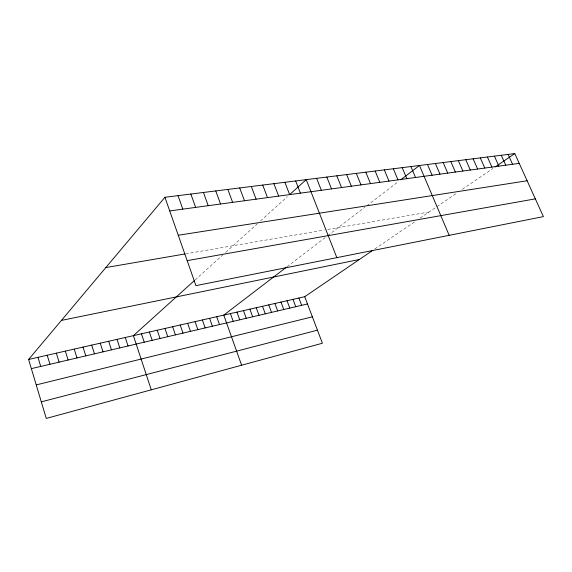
<?xml version="1.0" encoding="UTF-8"?>
<svg xmlns="http://www.w3.org/2000/svg" width="572" height="572" viewBox="0 0 572 572"><rect width="100%" height="100%" fill="white"/><g stroke="black" fill="none" stroke-linecap="round" stroke-linejoin="round"><path stroke-width="0.43" stroke-dasharray="2.86 2.15" d="M195.159 279.901L222.672 255.062M225.683 252.345L257.443 223.681M260.453 220.956L287.308 196.718M287.115 266.681L325.146 237.602M327.835 235.55L364.872 207.236M366.859 205.713L398.67 181.395M374.789 248.977L415.78 221.049M420.134 218.082L436.214 207.128M436.879 206.671L456.699 193.172M462.376 189.296L493.035 168.411M185.671 253.846L324.388 230.015M327.656 229.451L429 212.04"/><path stroke-width="0.86" d="M372.637 250.436L304.74 296.696L322.393 343.236L46.268 418.418L28.6 359.466L164.922 197.283L514.8 153.582L543.4 216.609L195.939 285.635L164.922 197.283M194.559 280.437L133.405 335.642L151.265 389.825M289.768 194.494L306.234 179.629L336.837 257.65M286.458 267.181L223.781 315.1L241.613 365.229M400.707 179.837L419.476 165.487L449.192 235.328M495.173 166.952L514.8 153.582M41.298 401.844L317.446 330.18M36.229 384.92L312.376 316.824M31.346 368.633L307.493 303.954M28.6 359.466L304.74 296.696M61.426 320.406L359.352 259.488M187.166 260.646L535.349 198.863M105.841 267.567L184.813 253.997M178.25 235.242L527.134 180.766M169.712 210.925L519.24 163.37M508.1 154.419L512.555 164.278M501.301 155.269L505.77 165.201M494.408 156.127L498.884 166.137M487.408 157.007L491.906 167.088M480.308 157.893L484.813 168.054M473.101 158.794L477.62 169.033M465.787 159.702L470.32 170.027M458.358 160.632L462.905 171.035M450.822 161.576L455.376 172.058M443.164 162.534L447.733 173.101M435.392 163.499L439.975 174.153M427.491 164.486L432.089 175.225M410.903 166.559L415.522 177.484M402.188 167.646L406.821 178.664M393.329 168.754L397.969 179.873M384.312 169.884L388.967 181.095M375.146 171.028L379.808 182.339M365.815 172.193L370.492 183.605M356.32 173.38L361.011 184.899M346.661 174.582L351.358 186.215M336.822 175.811L341.534 187.544M326.812 177.063L331.531 188.91M316.616 178.335L321.342 190.297M295.66 180.952L300.407 193.143M284.892 182.296L289.639 194.609M273.909 183.669L278.671 196.103M262.727 185.063L267.489 197.619M298.891 298.026L301.651 305.326M251.322 186.493L256.099 199.17M292.993 299.37L295.745 306.706M287.022 300.729L289.782 308.101M239.704 187.945L244.48 200.751M280.995 302.095L283.755 309.516M274.903 303.482L277.67 310.939M227.849 189.425L232.632 202.366M268.747 304.876L271.514 312.383M262.527 306.292L265.294 313.842M215.766 190.934L220.549 204.011M256.242 307.722L259.016 315.308M249.885 309.166L252.66 316.795M203.439 192.471L208.222 205.684M243.465 310.625L246.239 318.304M236.972 312.105L239.754 319.82M190.855 194.044L195.645 207.393M230.416 313.592L233.19 321.357M178.021 195.645L182.811 209.145M216.724 316.702L219.505 324.567M209.588 318.325L212.369 326.233M202.374 319.97L205.155 327.928M195.066 321.628L197.855 329.636M187.68 323.309L190.462 331.367M180.201 325.003L182.983 333.118M172.637 326.726L175.418 334.892M164.979 328.464L167.76 336.686M157.228 330.23L160.01 338.495M149.385 332.01L152.166 340.333M141.441 333.812L144.223 342.199M125.268 337.494L128.049 345.988M117.024 339.368L119.805 347.912M108.687 341.262L111.461 349.871M100.236 343.179L103.01 351.851M91.677 345.123L94.451 353.853M83.011 347.097L85.786 355.884M74.238 349.092L77.005 357.943M65.344 351.108L68.111 360.024M56.342 353.16L59.102 362.133M47.211 355.233L49.971 364.271M37.966 357.336L40.719 366.438"/></g></svg>
